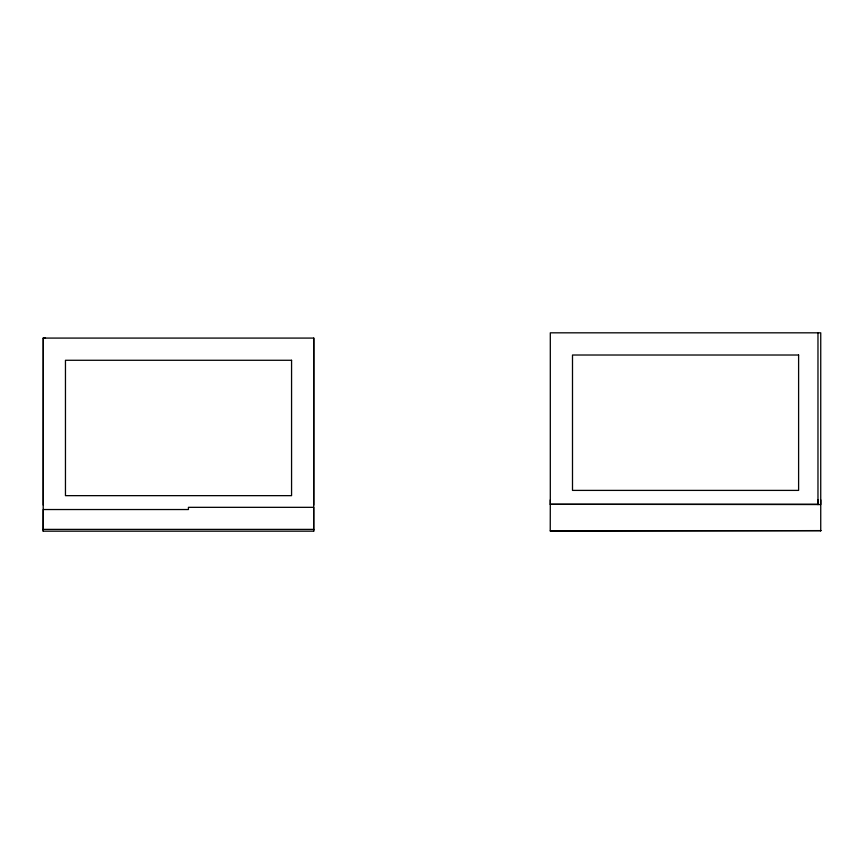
<?xml version="1.0" encoding="UTF-8"?>
<svg xmlns="http://www.w3.org/2000/svg" width="864" height="864" viewBox="0 0 864 864"><rect width="100%" height="100%" fill="white"/><g stroke="black" fill="none" stroke-linecap="round" stroke-linejoin="round"><path stroke-width="1.3" d="M43.2 531.176L43.265 509.533L188.428 509.533L188.428 507.33L313.708 507.33L313.697 531.176L43.2 531.176L43.265 338.083L45.5 338.083M43.265 505.116L43.286 338.083M313.762 505.116L313.762 338.083L43.265 338.083M817.97 332.824L817.97 504.544L817.97 499.856M550.292 504.306L820.735 504.544L820.746 332.824L550.303 332.824L550.303 504.284L818.122 504.284M313.697 531.176L313.762 338.083M550.238 530.906L820.8 530.626L550.238 530.906L550.303 499.856M43.211 529.384L313.762 529.384M820.746 499.856L820.735 530.906M798.606 355.018L572.497 355.018L572.497 490.396L798.606 490.396L798.606 355.018M291.568 360.277L65.459 360.277L65.459 495.655L291.568 495.655L291.568 360.277"/></g></svg>
